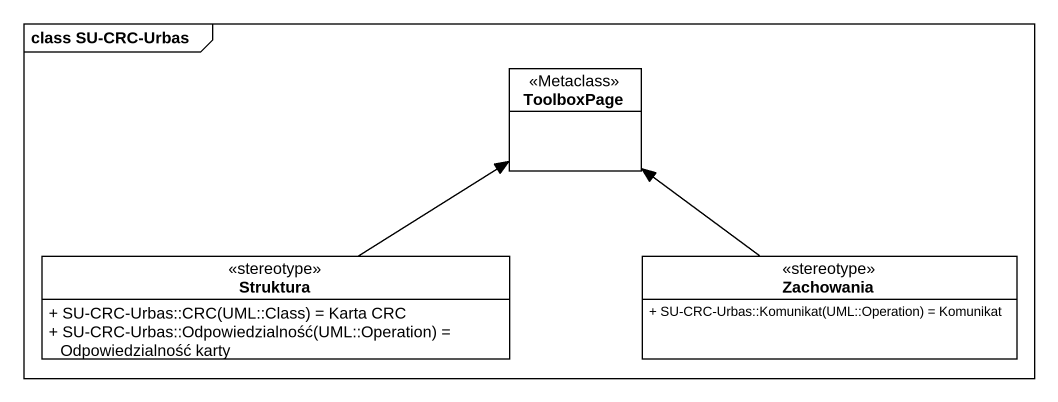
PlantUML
@startuml
mainframe class SU-CRC-Urbas
hide circle
hide empty members
skinparam classAttributeIconSize 0
class ToolboxPage <<Metaclass>>
class Struktura <<stereotype>> {
  {field} + SU-CRC-Urbas::CRC(UML::Class) = Karta CRC
  {field} + SU-CRC-Urbas::Odpowiedzialność(UML::Operation) = Odpowiedzialność karty
}
class Zachowania <<stereotype>> {
  {field} + SU-CRC-Urbas::Komunikat(UML::Operation) = Komunikat
}
Struktura -up-> ToolboxPage
Zachowania -up-> ToolboxPage
@enduml
